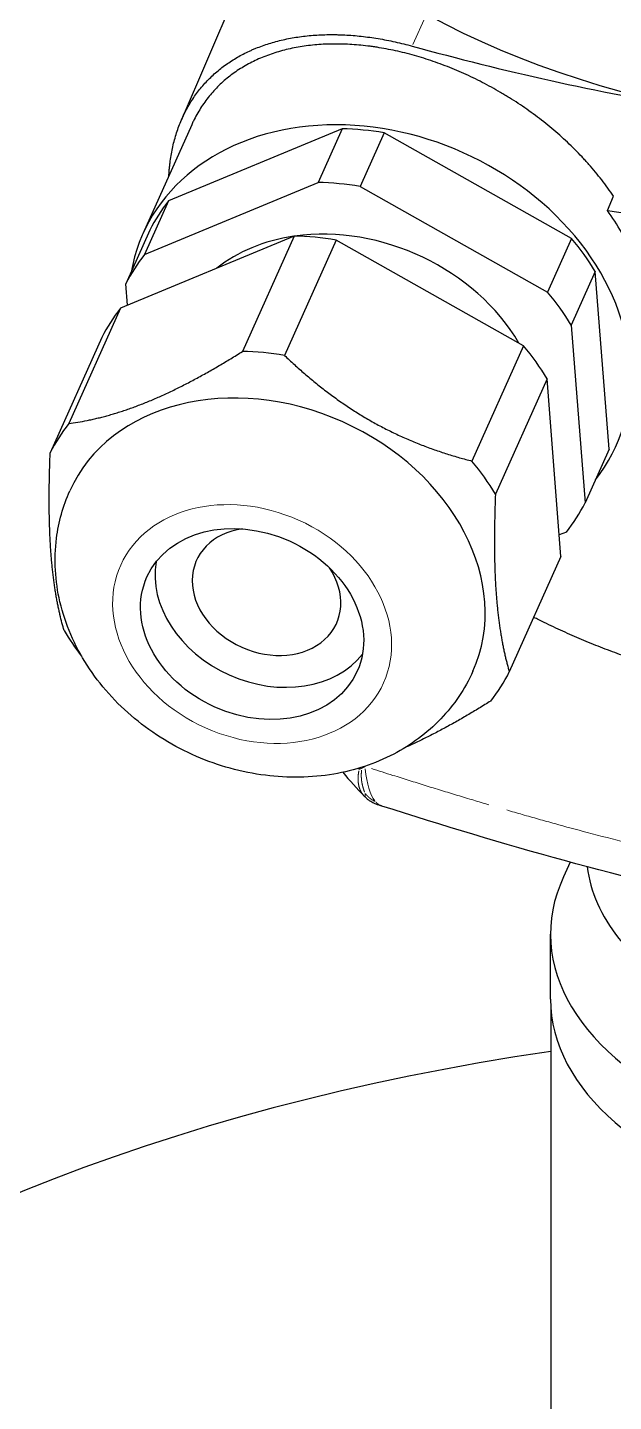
# Model space of a CAD drawing. Header units: millimetres. Extents: x 0 to 89100, y 0 to 63000.
# Drawn here: x 77891.5 to 77914.4, y 52859.4 to 52913.1 of the extents above; entities that cross this region are included whole.
import ezdxf

# ---------------------------------------------------------------- set-up
doc = ezdxf.new("R2010")
doc.units = ezdxf.units.MM
doc.header["$LTSCALE"] = 150
doc.layers.add('Visible', color=7, linetype='Continuous', lineweight=25)
doc.layers.add('Visible Narrow', color=7, linetype='Continuous', lineweight=18)

msp = doc.modelspace()

# ---------------------------------------------------------------- linework, layer by layer
at = {"layer": 'Visible'}
for p, q in [((77897.507, 52909.506), (77900.755, 52917.047)), ((77897.91, 52909.325), (77896.002, 52905.063)), ((77903.783, 52909.163), (77897.004, 52906.345)), ((77903.783, 52909.163), (77902.844, 52907.067)), ((77905.427, 52909.01), (77904.488, 52906.914)), ((77912.749, 52904.881), (77905.427, 52909.01)), ((77896.066, 52904.249), (77902.844, 52907.067)), ((77904.488, 52906.914), (77911.81, 52902.785)), ((77897.004, 52906.345), (77896.066, 52904.249)), ((77914.145, 52905.978), (77914.384, 52906.532)), ((77914.145, 52905.978), (77915.3, 52905.806)), ((77896.277, 52905.206), (77895.339, 52903.11)), ((77901.906, 52904.971), (77895.127, 52902.153)), ((77901.906, 52904.971), (77899.888, 52900.464)), ((77903.55, 52904.818), (77901.532, 52900.311)), ((77910.871, 52900.689), (77903.55, 52904.818)), ((77912.749, 52904.881), (77911.81, 52902.785)), ((77913.666, 52903.59), (77912.727, 52901.494)), ((77914.209, 52896.644), (77913.666, 52903.59)), ((77895.405, 52902.268), (77895.339, 52903.11)), ((77895.127, 52902.153), (77893.109, 52897.646)), ((77912.727, 52901.494), (77913.271, 52894.547)), ((77894.4, 52901.014), (77892.382, 52896.507)), ((77910.871, 52900.689), (77908.854, 52896.182)), ((77911.789, 52899.398), (77909.771, 52894.891)), ((77912.332, 52892.451), (77911.789, 52899.398)), ((77914.209, 52896.644), (77913.271, 52894.547)), ((77912.544, 52893.409), (77912.266, 52893.294)), ((77912.332, 52892.451), (77910.314, 52887.945)), ((77905.339, 52882.703), (77905.339, 52882.703)), ((77912.697, 52880.512), (77912.432, 52879.938)), ((77911.923, 52875.164), (77911.923, 52877.695)), ((77911.942, 52874.736), (77911.942, 52854.352))]:
    msp.add_line(p, q, dxfattribs=at)
for centre, major_axis, ratio, start_param, end_param in [((77927.017, 52925.685), (-28.854, 0), 0.57735, 0.268979, 2.312349), ((77938.749, 52952.02), (-75, -0.203), 0.584246, 1.125084, 1.281998), ((77905.243, 52900.925), (-9.241, 4.138), 0.790511, 2.946395, 6.478383), ((77905.243, 52900.925), (-9.07, 4.061), 0.790511, 5.033496, 5.20497), ((77904.305, 52898.829), (-9.07, 4.061), 0.790511, 5.033496, 5.20497), ((77905.243, 52900.925), (-9.07, 4.061), 0.790511, 6.080693, 6.252167), ((77905.994, 52902.602), (-9.241, 4.138), 0.790511, 3.852385, 4.070811), ((77904.305, 52898.829), (-6.845, 3.065), 0.790511, 3.978019, 5.385916), ((77904.305, 52898.829), (-6.845, 3.065), 0.790511, 5.391376, 5.894286), ((77903.366, 52896.733), (-9.07, 4.061), 0.790511, 5.033496, 5.20497), ((77905.243, 52900.925), (-9.07, 4.061), 0.790511, 3.986298, 4.157772), ((77904.305, 52898.829), (-9.07, 4.061), 0.790511, 6.080693, 6.252167), ((77904.305, 52898.829), (-9.07, 4.061), 0.790511, 3.986298, 4.157772), ((77903.366, 52896.733), (-9.07, 4.061), 0.790511, 6.080693, 6.252167), ((77901.348, 52892.226), (-9.07, 4.061), 0.790511, 5.033496, 5.20497), ((77903.366, 52896.733), (-9.07, 4.061), 0.790511, 3.986298, 4.157772), ((77901.02, 52891.492), (-7.872, 3.525), 0.790511, 3.141593, 6.283185), ((77901.348, 52892.226), (-9.07, 4.061), 0.790511, 6.080693, 6.252167), ((77901.348, 52892.226), (-9.07, 4.061), 0.790511, 3.986298, 4.157772), ((77904.305, 52898.829), (9.07, -4.061), 0.790511, 6.080693, 6.252167), ((77900.832, 52891.073), (-2.738, 1.226), 0.790511, 5.380353, 10.32761), ((77900.832, 52891.073), (-4.107, 1.839), 0.790511, 0.194919, 2.946673), ((77901.348, 52892.226), (9.07, -4.061), 0.790511, 3.986298, 4.118101), ((77901.348, 52892.226), (9.07, -4.061), 0.790511, 6.080693, 6.252167), ((77927.017, 52877.695), (-15.094, 0), 0.57735, 6.02289, 7.207681), ((77927.017, 52880.849), (-13.687, 0), 0.57735, 0.065218, 0.800605), ((77927.017, 52875.164), (-15.094, 0), 0.57735, 0, 1.173196), ((77927.021, 52838.467), (61.875, 0), 0.57735, 1.816979, 7.607799)]:
    msp.add_ellipse(centre, major_axis=major_axis, ratio=ratio, start_param=start_param, end_param=end_param, dxfattribs=at)
msp.add_ellipse((77900.269, 52889.815), major_axis=(4.107, -1.839), ratio=0.790511, dxfattribs=at)
for points, knots in [([(77897.017, 52907.33), (77897.021, 52907.4), (77897.026, 52907.469), (77897.032, 52907.538), (77897.036, 52907.587), (77897.04, 52907.636), (77897.045, 52907.684), (77897.05, 52907.732), (77897.056, 52907.781), (77897.062, 52907.829), (77897.074, 52907.925), (77897.087, 52908.02), (77897.103, 52908.115), (77897.119, 52908.209), (77897.137, 52908.303), (77897.156, 52908.395), (77897.176, 52908.488), (77897.198, 52908.579), (77897.221, 52908.67), (77897.245, 52908.76), (77897.27, 52908.85), (77897.298, 52908.938), (77897.325, 52909.026), (77897.354, 52909.113), (77897.385, 52909.199), (77897.417, 52909.285), (77897.45, 52909.369), (77897.484, 52909.452), (77897.519, 52909.536), (77897.556, 52909.617), (77897.594, 52909.698), (77897.633, 52909.778), (77897.673, 52909.857), (77897.715, 52909.935), (77897.757, 52910.012), (77897.8, 52910.089), (77897.846, 52910.163), (77897.891, 52910.238), (77897.938, 52910.311), (77897.986, 52910.382), (77898.083, 52910.525), (77898.187, 52910.663), (77898.298, 52910.795), (77898.353, 52910.861), (77898.41, 52910.926), (77898.469, 52910.989), (77898.528, 52911.052), (77898.588, 52911.113), (77898.65, 52911.174), (77898.712, 52911.234), (77898.776, 52911.292), (77898.841, 52911.349), (77898.906, 52911.406), (77898.972, 52911.462), (77899.041, 52911.516), (77899.109, 52911.57), (77899.178, 52911.622), (77899.249, 52911.673), (77899.32, 52911.723), (77899.393, 52911.773), (77899.467, 52911.82), (77899.541, 52911.867), (77899.616, 52911.913), (77899.692, 52911.957), (77899.769, 52912.001), (77899.846, 52912.044), (77899.925, 52912.085), (77900.004, 52912.126), (77900.084, 52912.165), (77900.166, 52912.202), (77900.206, 52912.221), (77900.247, 52912.239), (77900.288, 52912.257), (77900.33, 52912.275), (77900.371, 52912.292), (77900.413, 52912.309), (77900.497, 52912.344), (77900.582, 52912.376), (77900.668, 52912.407), (77900.755, 52912.438), (77900.842, 52912.468), (77900.931, 52912.496), (77901.02, 52912.523), (77901.11, 52912.55), (77901.201, 52912.574), (77901.293, 52912.599), (77901.385, 52912.622), (77901.478, 52912.643), (77901.572, 52912.664), (77901.666, 52912.684), (77901.762, 52912.702), (77901.858, 52912.719), (77901.954, 52912.736), (77902.052, 52912.75), (77902.149, 52912.765), (77902.248, 52912.778), (77902.347, 52912.789), (77902.446, 52912.8), (77902.546, 52912.81), (77902.647, 52912.818), (77902.748, 52912.825), (77902.85, 52912.832), (77902.952, 52912.836), (77903.055, 52912.841), (77903.158, 52912.843), (77903.261, 52912.845), (77903.365, 52912.846), (77903.469, 52912.845), (77903.574, 52912.843), (77903.626, 52912.842), (77903.679, 52912.841), (77903.731, 52912.839), (77903.784, 52912.837), (77903.837, 52912.835), (77903.89, 52912.832), (77903.996, 52912.827), (77904.103, 52912.82), (77904.21, 52912.811), (77904.317, 52912.803), (77904.425, 52912.793), (77904.534, 52912.781), (77904.642, 52912.769), (77904.751, 52912.755), (77904.86, 52912.74), (77904.97, 52912.725), (77905.079, 52912.709), (77905.19, 52912.69), (77905.3, 52912.672), (77905.41, 52912.652), (77905.521, 52912.631), (77905.631, 52912.609), (77905.742, 52912.586), (77905.854, 52912.561), (77905.965, 52912.537), (77906.076, 52912.51), (77906.188, 52912.483), (77906.3, 52912.455), (77906.412, 52912.425), (77906.524, 52912.394)], [10.140195, 10.140195, 10.140195, 10.140195, 10.489447, 10.489447, 10.489447, 10.73778, 10.73778, 10.73778, 10.986052, 10.986052, 10.986052, 11.483724, 11.483724, 11.483724, 11.9827, 11.9827, 11.9827, 12.482694, 12.482694, 12.482694, 12.983388, 12.983388, 12.983388, 13.48444, 13.48444, 13.48444, 13.985492, 13.985492, 13.985492, 14.486179, 14.486179, 14.486179, 14.986134, 14.986134, 14.986134, 15.485003, 15.485003, 15.485003, 15.982444, 15.982444, 15.982444, 16.977056, 16.977056, 16.977056, 17.476159, 17.476159, 17.476159, 17.976163, 17.976163, 17.976163, 18.476785, 18.476785, 18.476785, 18.97772, 18.97772, 18.97772, 19.478652, 19.478652, 19.478652, 19.979255, 19.979255, 19.979255, 20.479202, 20.479202, 20.479202, 20.978172, 20.978172, 20.978172, 21.475853, 21.475853, 21.475853, 21.724121, 21.724121, 21.724121, 21.972446, 21.972446, 21.972446, 22.470175, 22.470175, 22.470175, 22.969147, 22.969147, 22.969147, 23.469105, 23.469105, 23.469105, 23.969769, 23.969769, 23.969769, 24.470851, 24.470851, 24.470851, 24.97205, 24.97205, 24.97205, 25.473065, 25.473065, 25.473065, 25.973598, 25.973598, 25.973598, 26.473358, 26.473358, 26.473358, 26.972066, 26.972066, 26.972066, 27.469467, 27.469467, 27.469467, 27.71765, 27.71765, 27.71765, 27.96591, 27.96591, 27.96591, 28.462855, 28.462855, 28.462855, 28.960125, 28.960125, 28.960125, 29.45743, 29.45743, 29.45743, 29.954485, 29.954485, 29.954485, 30.451011, 30.451011, 30.451011, 30.947254, 30.947254, 30.947254, 31.443467, 31.443467, 31.443467, 31.939661, 31.939661, 31.939661, 31.939661]), ([(77914.384, 52906.532), (77914.312, 52906.64), (77914.237, 52906.746), (77914.161, 52906.851), (77914.085, 52906.957), (77914.006, 52907.061), (77913.926, 52907.165), (77913.845, 52907.268), (77913.763, 52907.371), (77913.679, 52907.473), (77913.595, 52907.574), (77913.509, 52907.674), (77913.421, 52907.773), (77913.378, 52907.823), (77913.333, 52907.872), (77913.289, 52907.921), (77913.244, 52907.97), (77913.199, 52908.018), (77913.154, 52908.067), (77913.062, 52908.164), (77912.969, 52908.26), (77912.875, 52908.355), (77912.78, 52908.45), (77912.683, 52908.543), (77912.585, 52908.636), (77912.486, 52908.729), (77912.386, 52908.82), (77912.285, 52908.911), (77912.183, 52909.001), (77912.08, 52909.09), (77911.975, 52909.177), (77911.871, 52909.265), (77911.765, 52909.351), (77911.657, 52909.436), (77911.55, 52909.521), (77911.441, 52909.604), (77911.332, 52909.686), (77911.222, 52909.768), (77911.111, 52909.848), (77910.999, 52909.926), (77910.887, 52910.005), (77910.774, 52910.082), (77910.661, 52910.157), (77910.547, 52910.232), (77910.433, 52910.306), (77910.317, 52910.377), (77910.26, 52910.413), (77910.202, 52910.449), (77910.144, 52910.484), (77910.086, 52910.519), (77910.028, 52910.553), (77909.97, 52910.588), (77909.853, 52910.656), (77909.735, 52910.723), (77909.617, 52910.788), (77909.498, 52910.853), (77909.379, 52910.916), (77909.259, 52910.978), (77909.14, 52911.04), (77909.019, 52911.1), (77908.898, 52911.158), (77908.778, 52911.216), (77908.657, 52911.272), (77908.535, 52911.327), (77908.414, 52911.381), (77908.292, 52911.433), (77908.17, 52911.484), (77908.048, 52911.535), (77907.925, 52911.584), (77907.803, 52911.631), (77907.68, 52911.678), (77907.558, 52911.723), (77907.435, 52911.766), (77907.312, 52911.809), (77907.189, 52911.851), (77907.067, 52911.89), (77906.944, 52911.93), (77906.821, 52911.967), (77906.698, 52912.003), (77906.576, 52912.038), (77906.453, 52912.072), (77906.331, 52912.103), (77906.208, 52912.135), (77906.086, 52912.164), (77905.964, 52912.192), (77905.843, 52912.22), (77905.721, 52912.246), (77905.6, 52912.269), (77905.478, 52912.293), (77905.358, 52912.315), (77905.237, 52912.334), (77905.177, 52912.344), (77905.117, 52912.353), (77905.057, 52912.362), (77904.997, 52912.371), (77904.938, 52912.379), (77904.878, 52912.387), (77904.758, 52912.403), (77904.639, 52912.417), (77904.521, 52912.428), (77904.402, 52912.44), (77904.284, 52912.449), (77904.167, 52912.457), (77904.049, 52912.465), (77903.933, 52912.47), (77903.817, 52912.473), (77903.7, 52912.477), (77903.585, 52912.478), (77903.471, 52912.477), (77903.356, 52912.477), (77903.242, 52912.474), (77903.13, 52912.469), (77903.017, 52912.464), (77902.905, 52912.457), (77902.795, 52912.448), (77902.684, 52912.439), (77902.575, 52912.427), (77902.467, 52912.414), (77902.358, 52912.401), (77902.251, 52912.385), (77902.146, 52912.368), (77902.04, 52912.351), (77901.936, 52912.331), (77901.833, 52912.309), (77901.73, 52912.288), (77901.628, 52912.264), (77901.528, 52912.239), (77901.428, 52912.213), (77901.329, 52912.186), (77901.232, 52912.156), (77901.134, 52912.126), (77901.038, 52912.094), (77900.943, 52912.06), (77900.848, 52912.026), (77900.754, 52911.99), (77900.662, 52911.952), (77900.569, 52911.914), (77900.479, 52911.874), (77900.389, 52911.832), (77900.3, 52911.789), (77900.213, 52911.745), (77900.127, 52911.698), (77900.041, 52911.652), (77899.956, 52911.604), (77899.874, 52911.553), (77899.791, 52911.503), (77899.71, 52911.45), (77899.631, 52911.396), (77899.552, 52911.341), (77899.475, 52911.285), (77899.4, 52911.227), (77899.325, 52911.168), (77899.252, 52911.108), (77899.18, 52911.046), (77899.109, 52910.984), (77899.04, 52910.92), (77898.973, 52910.855), (77898.905, 52910.789), (77898.84, 52910.721), (77898.777, 52910.652), (77898.713, 52910.582), (77898.651, 52910.511), (77898.592, 52910.437), (77898.532, 52910.364), (77898.474, 52910.288), (77898.419, 52910.211), (77898.363, 52910.133), (77898.31, 52910.054), (77898.258, 52909.973), (77898.207, 52909.892), (77898.158, 52909.809), (77898.111, 52909.725), (77898.064, 52909.64), (77898.019, 52909.554), (77897.976, 52909.466), (77897.954, 52909.42), (77897.932, 52909.372), (77897.91, 52909.325)], [0, 0, 0, 0, 0.547644, 0.547644, 0.547644, 1.094741, 1.094741, 1.094741, 1.640833, 1.640833, 1.640833, 2.185491, 2.185491, 2.185491, 2.457159, 2.457159, 2.457159, 2.728789, 2.728789, 2.728789, 3.27345, 3.27345, 3.27345, 3.819671, 3.819671, 3.819671, 4.367033, 4.367033, 4.367033, 4.915084, 4.915084, 4.915084, 5.463354, 5.463354, 5.463354, 6.011361, 6.011361, 6.011361, 6.558632, 6.558632, 6.558632, 7.104713, 7.104713, 7.104713, 7.649179, 7.649179, 7.649179, 7.920721, 7.920721, 7.920721, 8.192309, 8.192309, 8.192309, 8.736022, 8.736022, 8.736022, 9.280095, 9.280095, 9.280095, 9.824087, 9.824087, 9.824087, 10.367559, 10.367559, 10.367559, 10.910508, 10.910508, 10.910508, 11.453615, 11.453615, 11.453615, 11.996536, 11.996536, 11.996536, 12.539395, 12.539395, 12.539395, 13.082219, 13.082219, 13.082219, 13.625021, 13.625021, 13.625021, 14.167842, 14.167842, 14.167842, 14.710926, 14.710926, 14.710926, 15.254109, 15.254109, 15.254109, 15.525609, 15.525609, 15.525609, 15.797128, 15.797128, 15.797128, 16.341468, 16.341468, 16.341468, 16.887358, 16.887358, 16.887358, 17.434433, 17.434433, 17.434433, 17.982297, 17.982297, 17.982297, 18.53053, 18.53053, 18.53053, 19.078704, 19.078704, 19.078704, 19.626388, 19.626388, 19.626388, 20.173162, 20.173162, 20.173162, 20.718623, 20.718623, 20.718623, 21.2624, 21.2624, 21.2624, 21.806164, 21.806164, 21.806164, 22.351644, 22.351644, 22.351644, 22.898431, 22.898431, 22.898431, 23.446093, 23.446093, 23.446093, 23.994184, 23.994184, 23.994184, 24.542258, 24.542258, 24.542258, 25.089877, 25.089877, 25.089877, 25.636625, 25.636625, 25.636625, 26.182115, 26.182115, 26.182115, 26.726004, 26.726004, 26.726004, 27.269607, 27.269607, 27.269607, 27.814874, 27.814874, 27.814874, 28.361352, 28.361352, 28.361352, 28.908552, 28.908552, 28.908552, 29.455976, 29.455976, 29.455976, 30.003137, 30.003137, 30.003137, 30.294531, 30.294531, 30.294531, 30.294531]), ([(77893.109, 52897.646), (77893.225, 52897.662), (77893.343, 52897.68), (77893.463, 52897.701), (77893.583, 52897.721), (77893.705, 52897.744), (77893.829, 52897.77), (77893.891, 52897.782), (77893.954, 52897.796), (77894.017, 52897.81), (77894.08, 52897.824), (77894.144, 52897.838), (77894.208, 52897.853), (77894.272, 52897.869), (77894.337, 52897.885), (77894.402, 52897.902), (77894.467, 52897.918), (77894.533, 52897.936), (77894.599, 52897.954), (77894.665, 52897.972), (77894.732, 52897.991), (77894.799, 52898.01), (77894.866, 52898.03), (77894.933, 52898.05), (77895.001, 52898.071), (77895.069, 52898.092), (77895.138, 52898.114), (77895.206, 52898.137), (77895.275, 52898.159), (77895.344, 52898.183), (77895.414, 52898.207), (77895.484, 52898.231), (77895.554, 52898.256), (77895.624, 52898.281), (77895.694, 52898.307), (77895.765, 52898.333), (77895.836, 52898.36), (77895.907, 52898.388), (77895.979, 52898.415), (77896.051, 52898.444), (77896.123, 52898.473), (77896.195, 52898.502), (77896.267, 52898.532), (77896.34, 52898.562), (77896.412, 52898.593), (77896.486, 52898.625), (77896.559, 52898.657), (77896.633, 52898.689), (77896.706, 52898.722), (77896.78, 52898.756), (77896.855, 52898.79), (77896.929, 52898.824), (77897.004, 52898.859), (77897.079, 52898.894), (77897.154, 52898.93), (77897.229, 52898.967), (77897.304, 52899.003), (77897.38, 52899.041), (77897.455, 52899.078), (77897.531, 52899.116), (77897.607, 52899.155), (77897.682, 52899.194), (77897.759, 52899.233), (77897.835, 52899.273), (77897.911, 52899.313), (77897.987, 52899.354), (77898.063, 52899.395), (77898.14, 52899.436), (77898.216, 52899.478), (77898.292, 52899.52), (77898.369, 52899.562), (77898.445, 52899.605), (77898.521, 52899.648), (77898.598, 52899.691), (77898.674, 52899.734), (77898.75, 52899.778), (77898.827, 52899.822), (77898.903, 52899.866), (77898.979, 52899.911), (77899.055, 52899.956), (77899.131, 52900.001), (77899.206, 52900.046), (77899.282, 52900.091), (77899.358, 52900.137), (77899.434, 52900.183), (77899.585, 52900.275), (77899.737, 52900.369), (77899.888, 52900.464)], [0, 0, 0, 0, 0.722756, 0.722756, 0.722756, 1.448845, 1.448845, 1.448845, 1.812603, 1.812603, 1.812603, 2.176577, 2.176577, 2.176577, 2.540594, 2.540594, 2.540594, 2.904496, 2.904496, 2.904496, 3.268148, 3.268148, 3.268148, 3.631435, 3.631435, 3.631435, 3.994266, 3.994266, 3.994266, 4.356578, 4.356578, 4.356578, 4.718339, 4.718339, 4.718339, 5.079553, 5.079553, 5.079553, 5.440261, 5.440261, 5.440261, 5.800606, 5.800606, 5.800606, 6.161287, 6.161287, 6.161287, 6.522511, 6.522511, 6.522511, 6.884273, 6.884273, 6.884273, 7.246531, 7.246531, 7.246531, 7.609213, 7.609213, 7.609213, 7.972215, 7.972215, 7.972215, 8.335411, 8.335411, 8.335411, 8.698655, 8.698655, 8.698655, 9.06178, 9.06178, 9.06178, 9.424603, 9.424603, 9.424603, 9.786929, 9.786929, 9.786929, 10.14855, 10.14855, 10.14855, 10.50925, 10.50925, 10.50925, 10.869506, 10.869506, 10.869506, 11.590283, 11.590283, 11.590283, 11.590283]), ([(77901.532, 52900.311), (77901.658, 52900.19), (77901.787, 52900.07), (77901.918, 52899.951), (77902.049, 52899.832), (77902.182, 52899.714), (77902.317, 52899.598), (77902.385, 52899.539), (77902.453, 52899.481), (77902.522, 52899.424), (77902.591, 52899.366), (77902.66, 52899.309), (77902.73, 52899.252), (77902.8, 52899.195), (77902.87, 52899.139), (77902.941, 52899.083), (77903.012, 52899.027), (77903.083, 52898.971), (77903.155, 52898.917), (77903.227, 52898.862), (77903.299, 52898.807), (77903.372, 52898.753), (77903.444, 52898.7), (77903.518, 52898.646), (77903.591, 52898.594), (77903.665, 52898.541), (77903.739, 52898.489), (77903.814, 52898.438), (77903.888, 52898.387), (77903.963, 52898.336), (77904.039, 52898.286), (77904.114, 52898.236), (77904.19, 52898.187), (77904.266, 52898.138), (77904.342, 52898.089), (77904.419, 52898.042), (77904.496, 52897.994), (77904.573, 52897.947), (77904.65, 52897.901), (77904.728, 52897.855), (77904.805, 52897.81), (77904.883, 52897.765), (77904.962, 52897.721), (77905.04, 52897.677), (77905.119, 52897.633), (77905.198, 52897.59), (77905.277, 52897.548), (77905.356, 52897.506), (77905.436, 52897.465), (77905.516, 52897.424), (77905.596, 52897.383), (77905.676, 52897.344), (77905.756, 52897.304), (77905.837, 52897.265), (77905.918, 52897.227), (77905.999, 52897.189), (77906.08, 52897.152), (77906.161, 52897.115), (77906.242, 52897.079), (77906.324, 52897.043), (77906.406, 52897.008), (77906.487, 52896.973), (77906.569, 52896.939), (77906.651, 52896.906), (77906.733, 52896.872), (77906.815, 52896.84), (77906.897, 52896.808), (77906.979, 52896.776), (77907.061, 52896.745), (77907.143, 52896.715), (77907.225, 52896.685), (77907.307, 52896.655), (77907.389, 52896.626), (77907.471, 52896.598), (77907.553, 52896.57), (77907.634, 52896.542), (77907.716, 52896.515), (77907.798, 52896.488), (77907.88, 52896.463), (77907.961, 52896.437), (77908.043, 52896.411), (77908.124, 52896.387), (77908.205, 52896.362), (77908.286, 52896.338), (77908.367, 52896.315), (77908.53, 52896.269), (77908.692, 52896.224), (77908.854, 52896.182)], [0, 0, 0, 0, 0.722756, 0.722756, 0.722756, 1.448845, 1.448845, 1.448845, 1.812603, 1.812603, 1.812603, 2.176577, 2.176577, 2.176577, 2.540594, 2.540594, 2.540594, 2.904496, 2.904496, 2.904496, 3.268148, 3.268148, 3.268148, 3.631435, 3.631435, 3.631435, 3.994266, 3.994266, 3.994266, 4.356578, 4.356578, 4.356578, 4.718339, 4.718339, 4.718339, 5.079553, 5.079553, 5.079553, 5.440261, 5.440261, 5.440261, 5.800606, 5.800606, 5.800606, 6.161287, 6.161287, 6.161287, 6.522511, 6.522511, 6.522511, 6.884273, 6.884273, 6.884273, 7.246531, 7.246531, 7.246531, 7.609213, 7.609213, 7.609213, 7.972215, 7.972215, 7.972215, 8.335411, 8.335411, 8.335411, 8.698655, 8.698655, 8.698655, 9.06178, 9.06178, 9.06178, 9.424603, 9.424603, 9.424603, 9.786929, 9.786929, 9.786929, 10.14855, 10.14855, 10.14855, 10.50925, 10.50925, 10.50925, 10.869506, 10.869506, 10.869506, 11.590283, 11.590283, 11.590283, 11.590283]), ([(77892.926, 52889.561), (77892.897, 52889.658), (77892.87, 52889.759), (77892.843, 52889.862), (77892.816, 52889.966), (77892.789, 52890.072), (77892.764, 52890.182), (77892.751, 52890.237), (77892.738, 52890.293), (77892.726, 52890.349), (77892.713, 52890.406), (77892.701, 52890.463), (77892.689, 52890.521), (77892.678, 52890.579), (77892.666, 52890.638), (77892.655, 52890.698), (77892.643, 52890.758), (77892.632, 52890.819), (77892.621, 52890.88), (77892.61, 52890.942), (77892.6, 52891.004), (77892.589, 52891.068), (77892.579, 52891.131), (77892.569, 52891.195), (77892.559, 52891.26), (77892.55, 52891.324), (77892.54, 52891.39), (77892.531, 52891.457), (77892.522, 52891.523), (77892.513, 52891.59), (77892.505, 52891.659), (77892.496, 52891.727), (77892.488, 52891.796), (77892.48, 52891.865), (77892.473, 52891.935), (77892.465, 52892.006), (77892.458, 52892.077), (77892.451, 52892.148), (77892.444, 52892.22), (77892.437, 52892.293), (77892.431, 52892.366), (77892.425, 52892.439), (77892.419, 52892.513), (77892.413, 52892.588), (77892.408, 52892.663), (77892.403, 52892.739), (77892.398, 52892.815), (77892.393, 52892.891), (77892.388, 52892.969), (77892.384, 52893.046), (77892.38, 52893.124), (77892.376, 52893.203), (77892.372, 52893.282), (77892.369, 52893.361), (77892.366, 52893.442), (77892.363, 52893.522), (77892.36, 52893.603), (77892.357, 52893.684), (77892.355, 52893.766), (77892.353, 52893.848), (77892.351, 52893.93), (77892.349, 52894.013), (77892.348, 52894.096), (77892.347, 52894.179), (77892.345, 52894.263), (77892.345, 52894.347), (77892.344, 52894.431), (77892.343, 52894.516), (77892.343, 52894.601), (77892.343, 52894.686), (77892.343, 52894.771), (77892.344, 52894.856), (77892.344, 52894.942), (77892.345, 52895.028), (77892.346, 52895.114), (77892.347, 52895.2), (77892.348, 52895.286), (77892.35, 52895.373), (77892.351, 52895.46), (77892.353, 52895.546), (77892.355, 52895.633), (77892.357, 52895.72), (77892.359, 52895.807), (77892.361, 52895.894), (77892.364, 52895.981), (77892.369, 52896.156), (77892.375, 52896.331), (77892.382, 52896.507)], [0, 0, 0, 0, 0.722756, 0.722756, 0.722756, 1.448845, 1.448845, 1.448845, 1.812603, 1.812603, 1.812603, 2.176577, 2.176577, 2.176577, 2.540594, 2.540594, 2.540594, 2.904496, 2.904496, 2.904496, 3.268148, 3.268148, 3.268148, 3.631435, 3.631435, 3.631435, 3.994266, 3.994266, 3.994266, 4.356578, 4.356578, 4.356578, 4.718339, 4.718339, 4.718339, 5.079553, 5.079553, 5.079553, 5.440261, 5.440261, 5.440261, 5.800606, 5.800606, 5.800606, 6.161287, 6.161287, 6.161287, 6.522511, 6.522511, 6.522511, 6.884273, 6.884273, 6.884273, 7.246531, 7.246531, 7.246531, 7.609213, 7.609213, 7.609213, 7.972215, 7.972215, 7.972215, 8.335411, 8.335411, 8.335411, 8.698655, 8.698655, 8.698655, 9.06178, 9.06178, 9.06178, 9.424603, 9.424603, 9.424603, 9.786929, 9.786929, 9.786929, 10.14855, 10.14855, 10.14855, 10.50925, 10.50925, 10.50925, 10.869506, 10.869506, 10.869506, 11.590283, 11.590283, 11.590283, 11.590283]), ([(77908.892, 52887.968), (77908.584, 52887.28), (77908.155, 52886.648), (77907.103, 52885.548), (77906.475, 52885.086), (77905.063, 52884.349), (77904.269, 52884.091), (77902.577, 52883.802), (77901.675, 52883.791), (77899.861, 52884.021), (77898.95, 52884.273), (77897.221, 52885.022), (77896.405, 52885.521), (77894.957, 52886.724), (77894.325, 52887.426), (77893.336, 52888.968), (77892.97, 52889.801), (77892.575, 52891.488), (77892.522, 52892.334), (77892.71, 52893.802), (77892.885, 52894.429), (77893.148, 52895.017)], [0.340187, 0.340187, 0.340187, 0.340187, 0.614361, 0.614361, 0.898611, 0.898611, 1.207991, 1.207991, 1.544043, 1.544043, 1.895366, 1.895366, 2.250804, 2.250804, 2.602778, 2.602778, 2.939586, 2.939586, 3.247387, 3.247387, 3.48178, 3.48178, 3.48178, 3.48178]), ([(77909.771, 52894.891), (77909.764, 52894.715), (77909.758, 52894.539), (77909.752, 52894.363), (77909.747, 52894.188), (77909.743, 52894.013), (77909.74, 52893.838), (77909.738, 52893.751), (77909.736, 52893.664), (77909.735, 52893.577), (77909.734, 52893.491), (77909.733, 52893.404), (77909.733, 52893.318), (77909.732, 52893.232), (77909.732, 52893.146), (77909.732, 52893.061), (77909.732, 52892.976), (77909.732, 52892.891), (77909.733, 52892.806), (77909.733, 52892.722), (77909.734, 52892.637), (77909.735, 52892.554), (77909.736, 52892.47), (77909.738, 52892.387), (77909.74, 52892.305), (77909.741, 52892.222), (77909.744, 52892.14), (77909.746, 52892.059), (77909.748, 52891.978), (77909.751, 52891.897), (77909.754, 52891.817), (77909.758, 52891.737), (77909.761, 52891.657), (77909.765, 52891.579), (77909.769, 52891.5), (77909.773, 52891.422), (77909.777, 52891.345), (77909.782, 52891.268), (77909.786, 52891.191), (77909.792, 52891.115), (77909.797, 52891.04), (77909.802, 52890.965), (77909.808, 52890.89), (77909.814, 52890.816), (77909.82, 52890.743), (77909.827, 52890.67), (77909.833, 52890.597), (77909.84, 52890.525), (77909.847, 52890.454), (77909.854, 52890.382), (77909.862, 52890.312), (77909.87, 52890.242), (77909.877, 52890.172), (77909.886, 52890.103), (77909.894, 52890.035), (77909.903, 52889.967), (77909.911, 52889.9), (77909.921, 52889.833), (77909.93, 52889.767), (77909.939, 52889.701), (77909.949, 52889.636), (77909.959, 52889.571), (77909.969, 52889.507), (77909.979, 52889.444), (77909.989, 52889.381), (77910, 52889.319), (77910.011, 52889.258), (77910.022, 52889.196), (77910.033, 52889.136), (77910.044, 52889.076), (77910.055, 52889.016), (77910.067, 52888.958), (77910.079, 52888.9), (77910.091, 52888.842), (77910.103, 52888.785), (77910.115, 52888.729), (77910.128, 52888.672), (77910.14, 52888.617), (77910.153, 52888.562), (77910.165, 52888.508), (77910.178, 52888.454), (77910.191, 52888.401), (77910.204, 52888.349), (77910.218, 52888.296), (77910.231, 52888.245), (77910.258, 52888.142), (77910.286, 52888.042), (77910.314, 52887.945)], [0, 0, 0, 0, 0.722756, 0.722756, 0.722756, 1.448845, 1.448845, 1.448845, 1.812603, 1.812603, 1.812603, 2.176577, 2.176577, 2.176577, 2.540594, 2.540594, 2.540594, 2.904496, 2.904496, 2.904496, 3.268148, 3.268148, 3.268148, 3.631435, 3.631435, 3.631435, 3.994266, 3.994266, 3.994266, 4.356578, 4.356578, 4.356578, 4.718339, 4.718339, 4.718339, 5.079553, 5.079553, 5.079553, 5.440261, 5.440261, 5.440261, 5.800606, 5.800606, 5.800606, 6.161287, 6.161287, 6.161287, 6.522511, 6.522511, 6.522511, 6.884273, 6.884273, 6.884273, 7.246531, 7.246531, 7.246531, 7.609213, 7.609213, 7.609213, 7.972215, 7.972215, 7.972215, 8.335411, 8.335411, 8.335411, 8.698655, 8.698655, 8.698655, 9.06178, 9.06178, 9.06178, 9.424603, 9.424603, 9.424603, 9.786929, 9.786929, 9.786929, 10.14855, 10.14855, 10.14855, 10.50925, 10.50925, 10.50925, 10.869506, 10.869506, 10.869506, 11.590283, 11.590283, 11.590283, 11.590283]), ([(77916.249, 52888.1), (77916.209, 52888.111), (77916.169, 52888.123), (77916.128, 52888.135), (77915.875, 52888.211), (77915.623, 52888.289), (77915.373, 52888.372), (77915.122, 52888.454), (77914.871, 52888.54), (77914.622, 52888.63), (77914.373, 52888.719), (77914.124, 52888.812), (77913.876, 52888.909), (77913.629, 52889.006), (77913.382, 52889.106), (77913.136, 52889.21), (77912.891, 52889.314), (77912.646, 52889.421), (77912.403, 52889.532), (77912.159, 52889.642), (77911.917, 52889.756), (77911.676, 52889.874), (77911.54, 52889.94), (77911.404, 52890.008), (77911.268, 52890.076)], [39.620592, 39.620592, 39.620592, 39.620592, 39.790553, 39.790553, 39.790553, 40.860902, 40.860902, 40.860902, 41.931996, 41.931996, 41.931996, 43.005408, 43.005408, 43.005408, 44.080864, 44.080864, 44.080864, 45.158043, 45.158043, 45.158043, 46.236587, 46.236587, 46.236587, 46.847413, 46.847413, 46.847413, 46.847413]), ([(77909.587, 52886.806), (77909.436, 52886.711), (77909.284, 52886.617), (77909.132, 52886.525), (77908.98, 52886.432), (77908.827, 52886.341), (77908.674, 52886.251), (77908.597, 52886.206), (77908.521, 52886.161), (77908.444, 52886.117), (77908.367, 52886.073), (77908.291, 52886.029), (77908.214, 52885.986), (77908.137, 52885.943), (77908.061, 52885.9), (77907.984, 52885.858), (77907.908, 52885.816), (77907.831, 52885.774), (77907.755, 52885.733), (77907.678, 52885.692), (77907.602, 52885.651), (77907.526, 52885.611), (77907.45, 52885.571), (77907.374, 52885.532), (77907.298, 52885.493), (77907.222, 52885.454), (77907.146, 52885.416), (77907.071, 52885.379), (77906.995, 52885.342), (77906.92, 52885.305), (77906.845, 52885.269), (77906.77, 52885.233), (77906.695, 52885.197), (77906.621, 52885.163), (77906.547, 52885.128), (77906.473, 52885.094), (77906.399, 52885.061), (77906.361, 52885.044), (77906.323, 52885.028), (77906.286, 52885.011)], [0, 0, 0, 0, 0.722756, 0.722756, 0.722756, 1.448845, 1.448845, 1.448845, 1.812603, 1.812603, 1.812603, 2.176577, 2.176577, 2.176577, 2.540594, 2.540594, 2.540594, 2.904496, 2.904496, 2.904496, 3.268148, 3.268148, 3.268148, 3.631435, 3.631435, 3.631435, 3.994266, 3.994266, 3.994266, 4.356578, 4.356578, 4.356578, 4.718339, 4.718339, 4.718339, 5.079553, 5.079553, 5.079553, 5.263725, 5.263725, 5.263725, 5.263725]), ([(77904.707, 52883.032), (77904.697, 52883.041), (77904.686, 52883.052), (77904.671, 52883.068), (77904.666, 52883.072), (77904.661, 52883.077)], [0, 0, 0, 0, 0.006075561, 0.006075561, 0.008732761, 0.008732761, 0.008732761, 0.008732761]), ([(77905.339, 52882.703), (77905.331, 52882.706), (77905.322, 52882.708), (77905.303, 52882.714), (77905.294, 52882.717), (77905.277, 52882.722), (77905.268, 52882.725), (77905.247, 52882.731), (77905.236, 52882.735), (77905.205, 52882.744), (77905.187, 52882.75), (77905.135, 52882.768), (77905.102, 52882.781), (77905.008, 52882.82), (77904.952, 52882.849), (77904.867, 52882.901), (77904.835, 52882.922), (77904.789, 52882.958), (77904.774, 52882.971), (77904.743, 52882.998), (77904.726, 52883.013), (77904.707, 52883.032)], [0, 0, 0, 0, 0.0044991, 0.0044991, 0.0082742, 0.0082742, 0.0118941, 0.0118941, 0.0169981, 0.0169981, 0.0256218, 0.0256218, 0.0428658, 0.0428658, 0.0786919, 0.0786919, 0.1024646, 0.1024646, 0.1144029, 0.1144029, 0.1265365, 0.1265365, 0.1265365, 0.1265365])]:
    msp.add_open_spline(points, degree=3, knots=knots, dxfattribs=at)
for points, degree in [([(77903.809, 52884.021), (77904.078, 52883.698), (77904.362, 52883.384), (77904.659, 52883.079)], 3), ([(77904.659, 52883.079), (77904.659, 52883.079), (77904.66, 52883.079), (77904.66, 52883.078), (77904.661, 52883.078), (77904.661, 52883.077), (77904.661, 52883.077)], 6), ([(77919.67, 52878.873), (77914.85, 52879.8), (77910.067, 52881.199), (77905.339, 52882.703)], 3)]:
    msp.add_open_spline(points, degree=degree, dxfattribs=at)
at = {"layer": 'Visible Narrow'}
for p, q in [((77906.551, 52912.457), (77907.049, 52913.582)), ((77904.452, 52884.184), (77904.453, 52884.141)), ((77904.679, 52884.258), (77904.68, 52884.25))]:
    msp.add_line(p, q, dxfattribs=at)
msp.add_ellipse((77900.269, 52889.815), major_axis=(-5.134, 2.299), ratio=0.790511, dxfattribs=at)
msp.add_ellipse((77927.017, 52891.893), major_axis=(26.259, 0), ratio=0.57735, start_param=3.67581, end_param=3.678333, dxfattribs=at)
for points, degree in [([(77904.544, 52884.178), (77904.526, 52884.17), (77904.51, 52884.163), (77904.495, 52884.156), (77904.481, 52884.15), (77904.468, 52884.145), (77904.456, 52884.14)], 6), ([(77904.673, 52884.245), (77904.651, 52884.233), (77904.631, 52884.222), (77904.611, 52884.211), (77904.592, 52884.201), (77904.573, 52884.192), (77904.555, 52884.184)], 6), ([(77905.064, 52882.904), (77904.873, 52883.143), (77904.746, 52883.568), (77904.689, 52884.151)], 3), ([(77904.438, 52884.073), (77904.4, 52883.876), (77904.39, 52883.691), (77904.408, 52883.519), (77904.454, 52883.365), (77904.527, 52883.23), (77904.625, 52883.116)], 6), ([(77904.663, 52883.245), (77904.615, 52883.363), (77904.578, 52883.492), (77904.549, 52883.617), (77904.529, 52883.74), (77904.523, 52883.887), (77904.542, 52884.105)], 6), ([(77904.679, 52883.193), (77904.679, 52883.153), (77904.679, 52883.119), (77904.681, 52883.09), (77904.684, 52883.068), (77904.691, 52883.05), (77904.703, 52883.036)], 6), ([(77904.696, 52883.184), (77904.748, 52883.119), (77904.803, 52883.059), (77904.857, 52883.011), (77904.91, 52882.972), (77904.973, 52882.936), (77905.064, 52882.884)], 6), ([(77905.325, 52882.708), (77905.285, 52882.722), (77905.247, 52882.74), (77905.21, 52882.762), (77905.174, 52882.789), (77905.14, 52882.82), (77905.107, 52882.854)], 6)]:
    msp.add_open_spline(points, degree=degree, dxfattribs=at)
for points, knots in [([(77904.934, 52884.168), (77905.212, 52884.079), (77905.491, 52883.99), (77905.98, 52883.836), (77906.19, 52883.77), (77906.61, 52883.638), (77906.82, 52883.572), (77907.24, 52883.442), (77907.451, 52883.377), (77907.871, 52883.248), (77908.082, 52883.184), (77908.503, 52883.056), (77908.713, 52882.992), (77909.118, 52882.871), (77909.313, 52882.813), (77909.508, 52882.755)], [118.46968, 118.46968, 118.46968, 118.46968, 119.653427, 119.653427, 120.544738, 120.544738, 121.436546, 121.436546, 122.328884, 122.328884, 123.221791, 123.221791, 124.115186, 124.115186, 124.941032, 124.941032, 124.941032, 124.941032]), ([(77910.212, 52882.549), (77910.415, 52882.49), (77910.618, 52882.431), (77911.033, 52882.312), (77911.244, 52882.252), (77911.667, 52882.133), (77911.878, 52882.074), (77912.513, 52881.898), (77912.937, 52881.783), (77913.876, 52881.534), (77914.391, 52881.401), (77915.166, 52881.208), (77915.424, 52881.144), (77915.941, 52881.02), (77916.199, 52880.959), (77916.717, 52880.839), (77916.976, 52880.78), (77917.493, 52880.665), (77917.753, 52880.609), (77918.11, 52880.533), (77918.209, 52880.512), (77918.307, 52880.492)], [125.936663, 125.936663, 125.936663, 125.936663, 126.79939, 126.79939, 127.69557, 127.69557, 128.592549, 128.592549, 130.389037, 130.389037, 132.576945, 132.576945, 133.672915, 133.672915, 134.770233, 134.770233, 135.86876, 135.86876, 136.968526, 136.968526, 137.386655, 137.386655, 137.386655, 137.386655])]:
    msp.add_open_spline(points, degree=3, knots=knots, dxfattribs=at)

doc.saveas('drawing.dxf')
